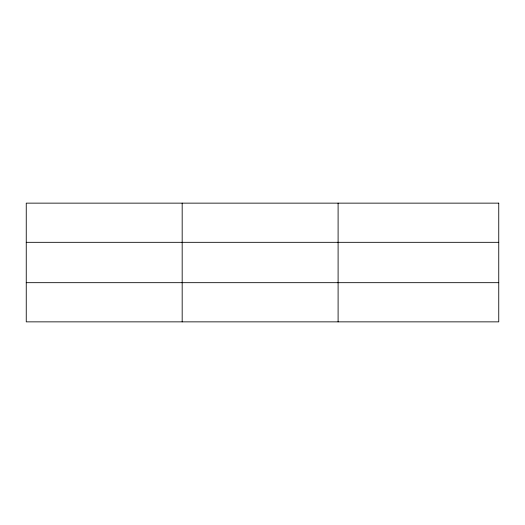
<?xml version="1.0" encoding="UTF-8"?>
<svg xmlns="http://www.w3.org/2000/svg" width="525" height="525" viewBox="0 0 525 525"><rect width="100%" height="100%" fill="white"/><g stroke="black" fill="none" stroke-linecap="round" stroke-linejoin="round"><path stroke-width="0.79" d="M182.175 321.858L182.175 203.142M338.1 321.858L338.1 203.142M26.25 242.32L498.75 242.32M26.25 282.68L498.75 282.68M498.75 203.142L26.25 203.142L26.25 321.858L498.75 321.858L498.75 203.142"/></g></svg>
